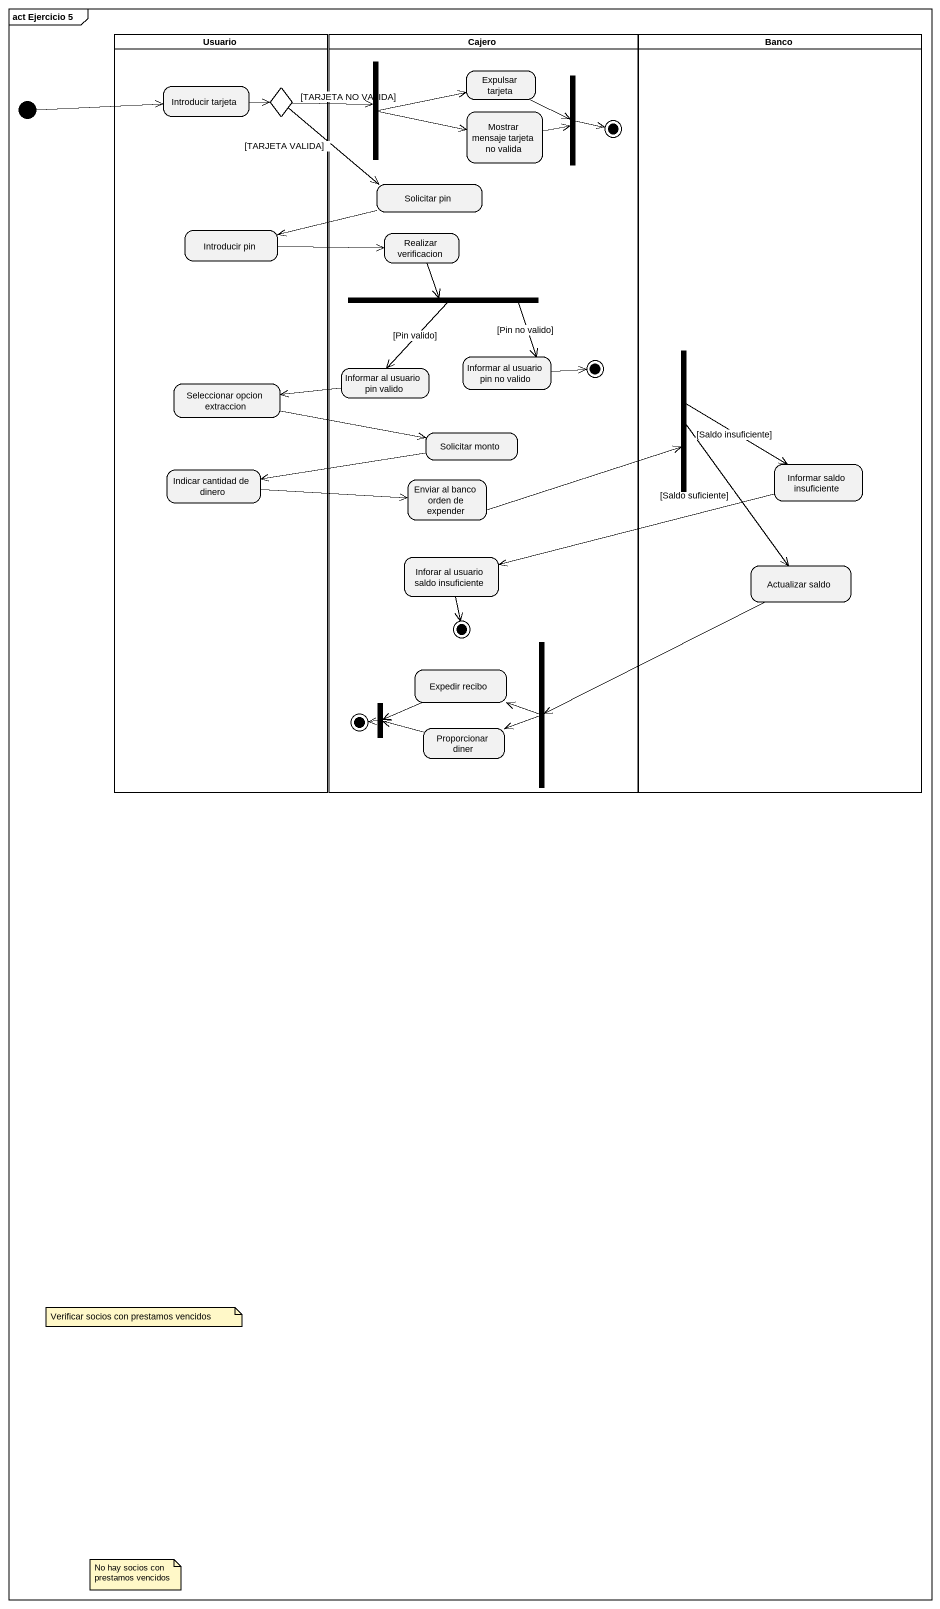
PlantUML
@startuml
mainframe act Ejercicio 5
hide empty description
state Usuario <<partition>> {
  state "Introducir tarjeta" as Introducir_tarjeta
  state choice1 <<choice>>
  state "Introducir pin" as Introducir_pin
  state "Seleccionar opcion extraccion" as Seleccionar_opcion
  state "Indicar cantidad de dinero" as Indicar_cantidad_de_dinero
}
state Cajero <<partition>> {
  state fork1 <<fork>>
  state "Expulsar tarjeta" as Expulsar_tarjeta
  state fork2 <<join>>
  state "Mostrar mensaje tarjeta no valida" as Mostrar_mensaje_tarjeta_no
  state final1 <<end>>
  state "Solicitar pin" as Solicitar_pin
  state "Realizar verificacion" as Realizar_verificacion
  state fork3 <<fork>>
  state "Informar al usuario pin no valido" as Informar_al_usuario_pin_no
  state final2 <<end>>
  state "Informar al usuario pin valido" as Informar_al_usuario_pin
  state "Solicitar monto" as Solicitar_monto
  state "Enviar al banco orden de expender" as Enviar_al_banco_orden_de
  state "Inforar al usuario saldo insuficiente" as Inforar_al_usuario_saldo
  state final3 <<end>>
  state "Expedir recibo" as Expedir_recibo
  state fork5 <<fork>>
  state fork6 <<join>>
  state final4 <<end>>
  state "Proporcionar diner" as Proporcionar_diner
}
state Banco <<partition>> {
  state fork4 <<fork>>
  state "Informar saldo insuficiente" as Informar_saldo_insuficiente
  state "Actualizar saldo" as Actualizar_saldo
}
state initial1 <<start>>
Introducir_tarjeta -right-> choice1
choice1 -right-> fork1 : [TARJETA NO VALIDA]
choice1 --> Solicitar_pin : [TARJETA VALIDA]
fork1 -right-> Expulsar_tarjeta
fork1 -right-> Mostrar_mensaje_tarjeta_no
Expulsar_tarjeta -right-> fork2
fork2 -right-> final1
initial1 -right-> Introducir_tarjeta
Mostrar_mensaje_tarjeta_no -right-> fork2
Solicitar_pin -left-> Introducir_pin
Introducir_pin -right-> Realizar_verificacion
Realizar_verificacion --> fork3
fork3 --> Informar_al_usuario_pin_no : [Pin no valido]
fork3 --> Informar_al_usuario_pin : [Pin valido]
Informar_al_usuario_pin_no -right-> final2
fork4 -right-> Informar_saldo_insuficiente : [Saldo insuficiente]
fork4 --> Actualizar_saldo : [Saldo suficiente]
Seleccionar_opcion -right-> Solicitar_monto
Informar_al_usuario_pin -left-> Seleccionar_opcion
Solicitar_monto -left-> Indicar_cantidad_de_dinero
Indicar_cantidad_de_dinero -right-> Enviar_al_banco_orden_de
Enviar_al_banco_orden_de -right-> fork4
Informar_saldo_insuficiente -left-> Inforar_al_usuario_saldo
Inforar_al_usuario_saldo --> final3
Actualizar_saldo -left-> fork5
Expedir_recibo -left-> fork6
fork5 -left-> Expedir_recibo
fork5 -left-> Proporcionar_diner
fork6 -left-> final4
Proporcionar_diner -left-> fork6
note as N1
  Verificar socios con prestamos vencidos
end note
note as N2
  No hay socios con prestamos vencidos
end note
@enduml
